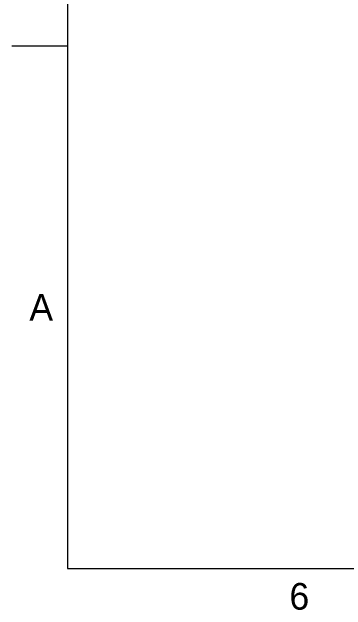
# Model space of a CAD drawing. Header units: inches. Extents: x 0.3 to 10.7, y 0.3 to 8.2.
# Drawn here: x 0.3 to 1.501, y 0.351 to 2.498 of the extents above; entities that cross this region are included whole.
import ezdxf

# ---------------------------------------------------------------- set-up
doc = ezdxf.new("R2010")
doc.units = ezdxf.units.IN
doc.header["$LTSCALE"] = 0.03937
doc.header["$MEASUREMENT"] = 0
doc.layers.add('Border', color=7, linetype='Continuous')
doc.styles.add('Shapr0', font='txt', dxfattribs={"height": 0.0957})

msp = doc.modelspace()

# ---------------------------------------------------------------- linework, layer by layer
at = {"layer": 'Border', "linetype": 'Continuous', "lineweight": 15}
for p, q in [((0.5, 8), (0.5, 0.5)), ((0.5, 2.375), (0.3, 2.375)), ((0.5, 0.5), (10.5, 0.5))]:
    msp.add_line(p, q, dxfattribs=at)

# ---------------------------------------------------------------- texts
at = {"layer": 'Border', "linetype": 'Continuous', "lineweight": 15, "char_height": 0.0957, "width": 0.0957, "style": 'Shapr0'}
for s, insert, attachment_point in [('A', (0.4479, 1.4375), 6), ('6', (1.3333, 0.4479), 2)]:
    msp.add_mtext(s, dxfattribs=dict(at, insert=insert, attachment_point=attachment_point))

doc.saveas('drawing.dxf')
